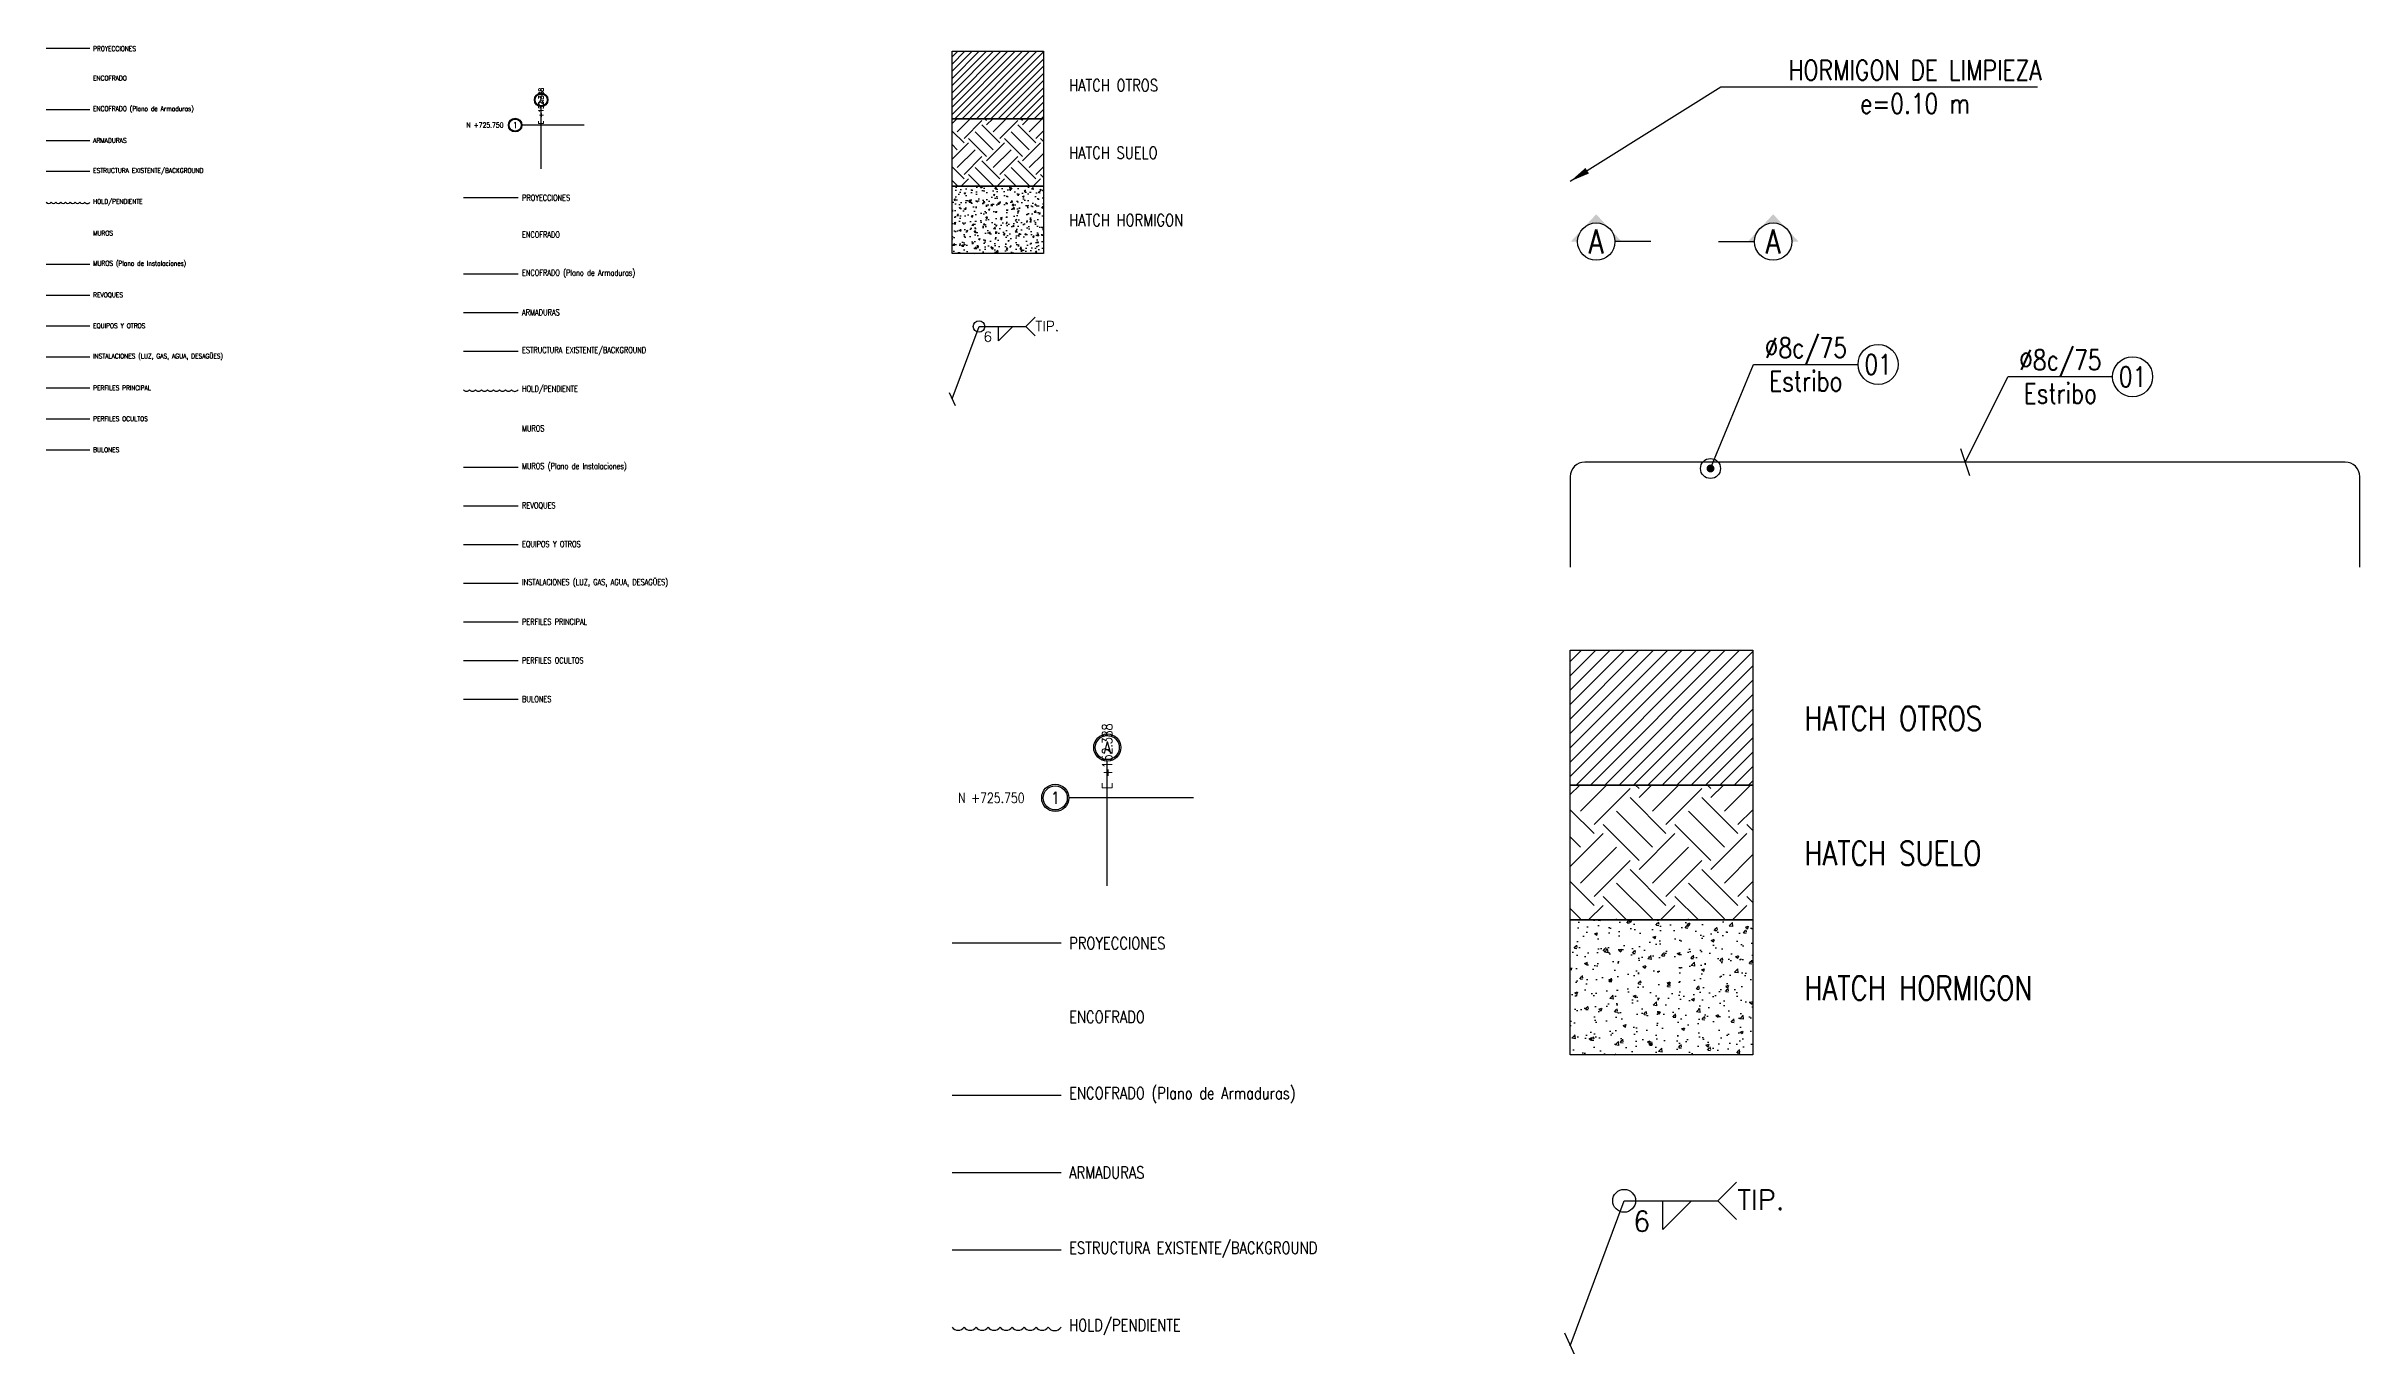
# Model space of a CAD drawing. Header units: millimetres. Extents: x -725228 to 10849, y -8846583 to 5995.
# Drawn here: x -858.85 to -829.95, y 903.06 to 919.29 of the extents above; entities that cross this region are included whole.
import ezdxf

# ---------------------------------------------------------------- set-up
doc = ezdxf.new("R2010")
doc.units = ezdxf.units.MM
doc.linetypes.add('CENTER', pattern=[50.8, 31.75, -6.35, 6.35, -6.35])
doc.linetypes.add('HIDDEN', pattern=[9.525, 6.35, -3.175])
for name, color, linetype in [('CI-Armaduras', 4, 'Continuous'), ('CI-Auxiliar2', 2, 'Continuous'), ('CI-Encofrados', 2, 'Continuous'), ('CI-Equipamiento', 253, 'Continuous'), ('CI-I.S. Agua Caliente', 6, 'Continuous'), ('CI-Posiciones', 3, 'Continuous'), ('CI-Proyecciones', 1, 'HIDDEN'), ('CI-Revoques', 2, 'Continuous'), ('ES-Perfil-Oculto', 1, 'HIDDEN'), ('ES-Perfiles-f', 2, 'Continuous'), ('ES-Perfiles-g', 4, 'Continuous'), ('GE-Background', 252, 'Continuous'), ('GE-Ejes', 1, 'CENTER'), ('GE-Hatch', 1, 'Continuous'), ('GE-Simbologia', 2, 'Continuous'), ('GE-Textos', 3, 'Continuous'), ('GE-Titulos', 4, 'Continuous'), ('PENDIENTE', 6, 'Continuous')]:
    doc.layers.add(name, color=color, linetype=linetype)
doc.styles.add('Romans', font='romans.shx', dxfattribs={"width": 0.8})
doc.styles.add('Romans PF', font='romans.shx', dxfattribs={"width": 0.8})
doc.styles.add('T2', font='ROMANS.shx', dxfattribs={"width": 0.8})
doc.dimstyles.new('1-100', dxfattribs={"dimscale": 100, "dimtxt": 2.2, "dimasz": 1.5, "dimexe": 1, "dimexo": 0, "dimgap": 1, "dimtad": 1, "dimdec": 0, "dimzin": 9, "dimdsep": 46, "dimtxsty": 'T2', "dimblk": 'ARCHTICK', "dimcen": 0, "dimdle": 1, "dimclrd": 256, "dimclre": 256, "dimclrt": 2, "dimadec": 0, "dimazin": 0, "dimtfac": 0.666667, "dimtdec": 0, "dimtmove": 0, "dimatfit": 3, "dimldrblk": 'OBLIQUE', "dimfxl": 1, "dimtolj": 1, "dimtzin": 0, "dimlwd": -1, "dimlwe": -1, "dimarcsym": 0})
doc.dimstyles.new('1-25', dxfattribs={"dimscale": 25, "dimtxt": 2.5, "dimasz": 2.5, "dimexe": 1.25, "dimexo": 1.25, "dimgap": 1.25, "dimtad": 1, "dimdec": 0, "dimzin": 12, "dimtxsty": 'Romans PF', "dimcen": 0, "dimclrd": 2, "dimclre": 2, "dimclrt": 3, "dimadec": 0, "dimazin": 3, "dimtfac": 1, "dimtdec": 0, "dimtmove": 0, "dimatfit": 3, "dimfxl": 1, "dimlwd": -1, "dimlwe": -1, "dimarcsym": 0})
doc.dimstyles.new('COTAS REPLANTEO', dxfattribs={"dimscale": 0.1, "dimtxt": 2.5, "dimasz": 2.5, "dimexe": 1.25, "dimexo": 1.25, "dimgap": 1.25, "dimtad": 1, "dimjust": 1, "dimzin": 1, "dimtxsty": 'Romans PF', "dimcen": 0, "dimse2": 1, "dimsd2": 1, "dimclrd": 2, "dimclre": 1, "dimclrt": 3, "dimadec": 0, "dimazin": 3, "dimtfac": 1, "dimtmove": 0, "dimatfit": 3, "dimfxl": 1, "dimlwd": -1, "dimlwe": -1, "dimarcsym": 0})

# ---------------------------------------------------------------- blocks, each defined once
blk = doc.blocks.new('_ArchTick')
at = {"color": 0, "linetype": 'ByBlock', "const_width": 0.15}
blk.add_lwpolyline([(-0.5, -0.5), (0.5, 0.5)], dxfattribs=at)

msp = doc.modelspace()

# ---------------------------------------------------------------- hatches: boundary and pattern name
at = {"layer": 'GE-Hatch'}
h = msp.add_hatch(dxfattribs=at)
h.set_pattern_fill('ANSI31', color=256, scale=0.02, style=0)
h.set_pattern_definition([(45, (-24.34431, 808.13103), (-0.0449012806, 0.0449012806), [])])
h.paths.add_polyline_path([(-846.393, 919.228), (-847.533, 919.228), (-847.533, 918.386), (-846.393, 918.386)])
h = msp.add_hatch(dxfattribs=at)
h.set_pattern_fill('EARTH', color=256, scale=0.05, angle=45, style=0)
h.set_pattern_definition([(45, (-24.3443, 808.13103), (3e-17, 0.4490128), [0.3175, -0.3175]), (45, (-24.4285, 808.21522), (3e-17, 0.4490128), [0.3175, -0.3175]), (45, (-24.5127, 808.2994), (3e-17, 0.4490128), [0.3175, -0.3175]), (135, (-24.5127, 808.35553), (-0.4490128, 3e-17), [0.3175, -0.3175]), (135, (-24.4285, 808.43972), (-0.4490128, 3e-17), [0.3175, -0.3175]), (135, (-24.3443, 808.5239), (-0.4490128, 3e-17), [0.3175, -0.3175])])
h.paths.add_polyline_path([(-846.393, 918.386), (-847.533, 918.386), (-847.533, 917.544), (-846.393, 917.544)])
h = msp.add_hatch(dxfattribs=at)
h.set_pattern_fill('AR-CONC', color=256, scale=0.001, style=0)
h.set_pattern_definition([(50, (-24.3443, 808.13103), (0.18218467, -0.015939086), [0.01905, -0.20955]), (355, (-24.3443, 808.13103), (-0.035242826, 0.191056643), [0.01524, -0.16764]), (100.451, (-24.32912, 808.1297), (0.1469425, 0.175116688), [0.01619, -0.17809]), (46.1842, (-24.3443, 808.18183), (0.27107904, -0.04204233), [0.028575, -0.314325]), (96.6356, (-24.32172, 808.17832), (0.237404234, 0.24742556), [0.024285, -0.267135]), (351.184, (-24.3443, 808.18183), (0.23740461, 0.24742512), [0.02286, -0.25146]), (21, (-24.3189, 808.16913), (0.15161488, -0.102265519), [0.01905, -0.20955]), (326, (-24.3189, 808.16913), (0.06180203, 0.184187966), [0.01524, -0.16764]), (71.4514, (-24.30627, 808.1606), (0.21341649, 0.081922858), [0.01619, -0.17809]), (37.5, (-24.34431, 808.13103), (0.003088603, 0.084555039), [0, -0.165608, 0, -0.17018, 0, -0.168275]), (7.5, (-24.34431, 808.13103), (0.066819663, 0.100180575), [0, -0.097028, 0, -0.161798, 0, -0.064135]), (327.5, (-24.40095, 808.13103), (0.135590595, -0.005728744), [0, -0.0635, 0, -0.19812, 0, -0.26289]), (317.5, (-24.42635, 808.13103), (0.148129181, 0.025426491), [0, -0.08255, 0, -0.131572, 0, -0.18669])])
h.paths.add_polyline_path([(-846.393, 917.544), (-847.533, 917.544), (-847.533, 916.702), (-846.393, 916.702)])
h = msp.add_hatch(dxfattribs=at)
h.set_pattern_fill('ANSI31', color=256, scale=0.04, style=0)
h.set_pattern_definition([(45, (806.5691, 689.55203), (-0.089802561, 0.089802561), [])])
h.paths.add_polyline_path([(-837.529, 911.746), (-839.809, 911.746), (-839.809, 910.062), (-837.529, 910.062)])
h = msp.add_hatch(dxfattribs=at)
h.set_pattern_fill('EARTH', color=256, scale=0.1, angle=45, style=0)
h.set_pattern_definition([(45, (806.5691, 689.552), (6e-17, 0.8980256), [0.635, -0.635]), (45, (806.4007, 689.7204), (6e-17, 0.8980256), [0.635, -0.635]), (45, (806.23234, 689.8888), (6e-17, 0.8980256), [0.635, -0.635]), (135, (806.23234, 690.00104), (-0.8980256, 6e-17), [0.635, -0.635]), (135, (806.4007, 690.1694), (-0.8980256, 6e-17), [0.635, -0.635]), (135, (806.5691, 690.3378), (-0.8980256, 6e-17), [0.635, -0.635])])
h.paths.add_polyline_path([(-837.529, 910.062), (-839.809, 910.062), (-839.809, 908.378), (-837.529, 908.378)])
h = msp.add_hatch(dxfattribs=at)
h.set_pattern_fill('AR-CONC', color=256, scale=0.002, style=0)
h.set_pattern_definition([(50, (806.5691, 689.55203), (0.36436934, -0.03187817), [0.0381, -0.4191]), (355, (806.5691, 689.55203), (-0.07048565, 0.382113286), [0.03048, -0.33528]), (100.451, (806.59947, 689.54937), (0.293885, 0.350233376), [0.03238, -0.35618]), (46.1842, (806.5691, 689.65363), (0.54215808, -0.08408466), [0.05715, -0.62865]), (96.6356, (806.6143, 689.6466), (0.47480847, 0.49485111), [0.04857, -0.53427]), (351.184, (806.5691, 689.6536), (0.47480921, 0.49485024), [0.04572, -0.50292]), (21, (806.6199, 689.62823), (0.30322976, -0.204531037), [0.0381, -0.4191]), (326, (806.6199, 689.62823), (0.12360406, 0.36837593), [0.03048, -0.33528]), (71.4514, (806.64517, 689.6112), (0.42683298, 0.163845715), [0.03238, -0.35618]), (37.5, (806.5691, 689.55203), (0.006177207, 0.169110078), [0, -0.331216, 0, -0.34036, 0, -0.33655]), (7.5, (806.5691, 689.55203), (0.133639325, 0.20036115), [0, -0.194056, 0, -0.323596, 0, -0.12827]), (327.5, (806.45582, 689.55203), (0.27118119, -0.011457488), [0, -0.127, 0, -0.39624, 0, -0.52578]), (317.5, (806.40502, 689.55203), (0.296258363, 0.050852982), [0, -0.1651, 0, -0.263144, 0, -0.37338])])
h.paths.add_polyline_path([(-837.529, 908.378), (-839.809, 908.378), (-839.809, 906.694), (-837.529, 906.694)])
at = {"layer": 'GE-Simbologia'}
h = msp.add_hatch(color=256, dxfattribs=at)
h.paths.add_polyline_path([(-839.321, 917.015), (-839.485, 917.193), (-839.65, 917.015, -0.198912), (-839.485, 917.083, -0.198912)])
h.paths.add_polyline_path([(-839.252, 916.851), (-839.168, 916.851), (-839.308, 917.002, -0.178598)])
h.paths.add_polyline_path([(-839.718, 916.851, -0.178598), (-839.662, 917.002), (-839.802, 916.851)])
h = msp.add_hatch(color=256, dxfattribs=at)
h.paths.add_polyline_path([(-837.438, 917.015), (-837.274, 917.193), (-837.109, 917.015, 0.198912), (-837.274, 917.083, 0.198912)])
h.paths.add_polyline_path([(-837.506, 916.851), (-837.59, 916.851), (-837.451, 917.002, 0.178598)])
h.paths.add_polyline_path([(-837.041, 916.851, 0.178598), (-837.097, 917.002), (-836.957, 916.851)])

# ---------------------------------------------------------------- linework, layer by layer
at = {"layer": 'CI-Armaduras'}
for p, q in [((-858.851, 918.115), (-858.306, 918.115)), ((-853.638, 915.967), (-852.957, 915.967)), ((-847.533, 905.223), (-846.171, 905.223))]:
    msp.add_line(p, q, dxfattribs=at)
msp.add_lwpolyline([(-829.945, 912.783), (-829.945, 913.917, 0.414214), (-830.125, 914.097), (-839.629, 914.097, 0.414214), (-839.809, 913.917), (-839.809, 912.783)], format="xyb", dxfattribs=at)
at = {"layer": 'CI-Armaduras', "const_width": 0.05}
msp.add_lwpolyline([(-838.082, 914.017, 1), (-838.032, 914.017, 1)], format="xyb", close=True, dxfattribs=at)
at = {"layer": 'CI-Auxiliar2'}
for points in [[(-847.533, 919.228), (-846.393, 919.228), (-846.393, 918.386), (-847.533, 918.386)], [(-847.533, 918.386), (-846.393, 918.386), (-846.393, 917.544), (-847.533, 917.544)], [(-847.533, 917.544), (-846.393, 917.544), (-846.393, 916.702), (-847.533, 916.702)], [(-839.809, 911.746), (-837.529, 911.746), (-837.529, 910.062), (-839.809, 910.062)], [(-839.809, 910.062), (-837.529, 910.062), (-837.529, 908.378), (-839.809, 908.378)], [(-839.809, 908.378), (-837.529, 908.378), (-837.529, 906.694), (-839.809, 906.694)]]:
    msp.add_lwpolyline(points, close=True, dxfattribs=at)
at = {"layer": 'CI-Encofrados'}
for p, q in [((-858.851, 918.502), (-858.306, 918.502)), ((-853.638, 916.45), (-852.957, 916.45)), ((-847.533, 906.189), (-846.171, 906.189))]:
    msp.add_line(p, q, dxfattribs=at)
at = {"layer": 'CI-Equipamiento'}
for p, q in [((-858.851, 915.797), (-858.306, 915.797)), ((-853.638, 913.069), (-852.957, 913.069))]:
    msp.add_line(p, q, dxfattribs=at)
at = {"layer": 'CI-I.S. Agua Caliente'}
for p, q in [((-858.851, 915.411), (-858.306, 915.411)), ((-853.638, 912.586), (-852.957, 912.586))]:
    msp.add_line(p, q, dxfattribs=at)
at = {"layer": 'CI-Posiciones'}
for centre in [(-835.963, 915.317), (-832.783, 915.163)]:
    msp.add_circle(centre, 0.25, dxfattribs=at)
at = {"layer": 'CI-Proyecciones', "ltscale": 20}
msp.add_line((-858.306, 919.261), (-858.851, 919.261), dxfattribs=at)
at = {"layer": 'CI-Proyecciones', "ltscale": 25}
msp.add_line((-852.957, 917.398), (-853.638, 917.398), dxfattribs=at)
at = {"layer": 'CI-Proyecciones', "ltscale": 50}
msp.add_line((-846.171, 908.087), (-847.533, 908.087), dxfattribs=at)
at = {"layer": 'CI-Revoques'}
for p, q in [((-858.851, 916.57), (-858.306, 916.57)), ((-858.851, 916.183), (-858.306, 916.183)), ((-853.638, 914.035), (-852.957, 914.035)), ((-853.638, 913.552), (-852.957, 913.552))]:
    msp.add_line(p, q, dxfattribs=at)
at = {"layer": 'ES-Perfil-Oculto', "ltscale": 20}
msp.add_line((-858.851, 914.638), (-858.306, 914.638), dxfattribs=at)
at = {"layer": 'ES-Perfil-Oculto', "ltscale": 25}
msp.add_line((-853.638, 911.62), (-852.957, 911.62), dxfattribs=at)
at = {"layer": 'ES-Perfiles-f'}
for p, q in [((-858.851, 914.251), (-858.306, 914.251)), ((-853.638, 911.137), (-852.957, 911.137))]:
    msp.add_line(p, q, dxfattribs=at)
at = {"layer": 'ES-Perfiles-g'}
for p, q in [((-858.851, 915.024), (-858.306, 915.024)), ((-853.638, 912.103), (-852.957, 912.103))]:
    msp.add_line(p, q, dxfattribs=at)
at = {"layer": 'GE-Background'}
for p, q in [((-858.851, 917.729), (-858.306, 917.729)), ((-853.638, 915.484), (-852.957, 915.484)), ((-847.533, 904.257), (-846.171, 904.257))]:
    msp.add_line(p, q, dxfattribs=at)
at = {"layer": 'GE-Ejes', "ltscale": 250}
for p, q in [((-852.668, 917.758), (-852.668, 918.536)), ((-852.131, 918.306), (-852.908, 918.306))]:
    msp.add_line(p, q, dxfattribs=at)
at = {"layer": 'GE-Ejes', "ltscale": 500}
for p, q in [((-845.594, 908.806), (-845.594, 910.361)), ((-844.519, 909.902), (-846.074, 909.902))]:
    msp.add_line(p, q, dxfattribs=at)
at = {"layer": 'GE-Ejes', "color": 3, "linetype": 'ByBlock'}
for centre, radius in [((-852.668, 918.621), 0.085), ((-852.668, 918.621), 0.075), ((-852.993, 918.306), 0.085), ((-852.993, 918.306), 0.075), ((-845.594, 910.531), 0.17), ((-845.594, 910.531), 0.15), ((-846.244, 909.902), 0.17), ((-846.244, 909.902), 0.15)]:
    msp.add_circle(centre, radius, dxfattribs=at)
at = {"layer": 'GE-Simbologia'}
for p, q in [((-838.802, 916.851), (-839.252, 916.851)), ((-837.957, 916.851), (-837.506, 916.851)), ((-846.955, 915.61), (-846.955, 915.79)), ((-846.775, 915.79), (-846.955, 915.61)), ((-846.611, 915.79), (-846.495, 915.906)), ((-846.611, 915.79), (-846.495, 915.673)), ((-837.965, 904.87), (-837.732, 905.103)), ((-838.653, 904.51), (-838.653, 904.87)), ((-838.293, 904.87), (-838.653, 904.51)), ((-837.965, 904.87), (-837.732, 904.637))]:
    msp.add_line(p, q, dxfattribs=at)
for centre, radius in [((-839.485, 916.851), 0.233), ((-837.274, 916.851), 0.233), ((-847.197, 915.79), 0.0717), ((-839.136, 904.87), 0.143)]:
    msp.add_circle(centre, radius, dxfattribs=at)
at = {"layer": 'PENDIENTE'}
for points in [[(-858.851, 917.343, 0.520567), (-858.791, 917.343, 0.520567), (-858.731, 917.343, 0.520567), (-858.671, 917.343, 0.520567), (-858.611, 917.343, 0.520567), (-858.551, 917.343, 0.520567), (-858.491, 917.343, 0.520567), (-858.431, 917.343, 0.520567), (-858.371, 917.343, 0.520567), (-858.306, 917.343, 0.520567)], [(-853.638, 915.001, 0.520567), (-853.563, 915.001, 0.520567), (-853.488, 915.001, 0.520567), (-853.413, 915.001, 0.520567), (-853.338, 915.001, 0.520567), (-853.263, 915.001, 0.520567), (-853.188, 915.001, 0.520567), (-853.113, 915.001, 0.520567), (-853.038, 915.001, 0.520567), (-852.957, 915.001, 0.520567)], [(-847.533, 903.291, 0.520567), (-847.383, 903.291, 0.520567), (-847.233, 903.291, 0.520567), (-847.083, 903.291, 0.520567), (-846.933, 903.291, 0.520567), (-846.783, 903.291, 0.520567), (-846.633, 903.291, 0.520567), (-846.483, 903.291, 0.520567), (-846.333, 903.291, 0.520567), (-846.171, 903.291, 0.520567)]]:
    msp.add_lwpolyline(points, format="xyb", dxfattribs=at)

# ---------------------------------------------------------------- texts
at = {"layer": 'CI-Posiciones', "style": 'Romans'}
for s, height, p in [('TIP.', 0.125, (-846.491, 915.733)), ('6', 0.125, (-847.141, 915.6)), ('TIP.', 0.25, (-837.724, 904.757)), ('6', 0.25, (-839.024, 904.489))]:
    msp.add_text(s, height=height, dxfattribs=at).set_placement(p)
at = {"layer": 'CI-Posiciones', "char_height": 0.25, "attachment_point": 5, "style": 'Romans'}
for s, insert, width in [('%%C8c/75\\PEstribo', (-836.866, 915.317), 2.42513), ('%%C8c/75\\PEstribo', (-833.686, 915.164), 2.42513), ('01', (-835.963, 915.317), 0.26667), ('01', (-832.783, 915.163), 0.26667)]:
    msp.add_mtext(s, dxfattribs=dict(at, insert=insert, width=width))
at = {"layer": 'GE-Ejes', "color": 2, "attachment_point": 6, "rotation": 90, "style": 'Romans'}
for insert, char_height in [((-852.668, 918.771), 0.0625), ((-845.594, 910.831), 0.125)]:
    msp.add_mtext('E +152.388', dxfattribs=dict(at, insert=insert, char_height=char_height))
at = {"layer": 'GE-Ejes', "color": 3, "attachment_point": 5, "style": 'Romans'}
for s, insert, char_height, width in [('A', (-852.668, 918.621), 0.075, 0.06667), ('1', (-852.993, 918.306), 0.075, 0.06667), ('A', (-845.594, 910.531), 0.15, 0.13333), ('1', (-846.244, 909.902), 0.15, 0.13333)]:
    msp.add_mtext(s, dxfattribs=dict(at, insert=insert, char_height=char_height, width=width))
at = {"layer": 'GE-Ejes', "color": 2, "attachment_point": 4, "style": 'Romans'}
for s, insert, char_height in [('\\pi-0.45714;N +725.750', (-853.143, 918.306), 0.0625), ('\\pi-0.91429;N +725.750', (-846.544, 909.902), 0.125)]:
    msp.add_mtext(s, dxfattribs=dict(at, insert=insert, char_height=char_height))
at = {"layer": 'GE-Textos', "insert": (-835.95, 918.784), "char_height": 0.25, "attachment_point": 5, "style": 'Romans'}
msp.add_mtext('\\pi0.8952;HORMIGON DE LIMPIEZA\\Pe=0.10 m ', dxfattribs=at)
at = {"layer": 'GE-Textos', "char_height": 0.3, "width": 2.91015, "attachment_point": 5, "style": 'Romans'}
for insert in [(-839.485, 916.851), (-837.274, 916.851)]:
    msp.add_mtext('A', dxfattribs=dict(at, insert=insert))
at = {"layer": 'GE-Titulos', "attachment_point": 4, "line_spacing_factor": 1.200001, "style": 'Romans PF'}
for s, insert, char_height, width in [('{\\H0.75x;PROYECCIONES}', (-858.266, 919.261), 0.08, 5.70845), ('{\\H0.75x;ENCOFRADO}', (-858.266, 918.893), 0.08, 5.70845), ('{\\H0.75x;HATCH OTROS}', (-846.071, 918.803), 0.2, 14.27112), ('{\\H0.75x;ENCOFRADO (Plano de Armaduras)}', (-858.266, 918.502), 0.08, 5.70845), ('{\\H0.75x;ARMADURAS}', (-858.266, 918.115), 0.08, 5.70845), ('{\\H0.75x;ESTRUCTURA EXISTENTE/BACKGROUND}', (-858.266, 917.729), 0.08, 5.70845), ('{\\H0.75x;HATCH SUELO}', (-846.071, 917.961), 0.2, 14.27112), ('{\\H0.75x;HOLD/PENDIENTE}', (-858.266, 917.343), 0.08, 5.70845), ('{\\H0.75x;PROYECCIONES}', (-852.907, 917.398), 0.1, 7.13556), ('{\\H0.75x;MUROS}', (-858.266, 916.956), 0.08, 5.70845), ('{\\H0.75x;ENCOFRADO}', (-852.907, 916.938), 0.1, 7.13556), ('{\\H0.75x;HATCH HORMIGON}', (-846.071, 917.119), 0.2, 14.27112), ('{\\H0.75x;MUROS (Plano de Instalaciones)}', (-858.266, 916.57), 0.08, 5.70845), ('{\\H0.75x;ENCOFRADO (Plano de Armaduras)}', (-852.907, 916.45), 0.1, 7.13556), ('{\\H0.75x;REVOQUES}', (-858.266, 916.183), 0.08, 5.70845), ('{\\H0.75x;EQUIPOS Y OTROS}', (-858.266, 915.797), 0.08, 5.70845), ('{\\H0.75x;ARMADURAS}', (-852.907, 915.967), 0.1, 7.13556), ('{\\H0.75x;ESTRUCTURA EXISTENTE/BACKGROUND}', (-852.907, 915.484), 0.1, 7.13556), ('{\\H0.75x;INSTALACIONES (LUZ, GAS, AGUA, DESAGÜES)}', (-858.266, 915.411), 0.08, 5.70845), ('{\\H0.75x;PERFILES PRINCIPAL}', (-858.266, 915.024), 0.08, 5.70845), ('{\\H0.75x;HOLD/PENDIENTE}', (-852.907, 915.001), 0.1, 7.13556), ('{\\H0.75x;PERFILES OCULTOS}', (-858.266, 914.638), 0.08, 5.70845), ('{\\H0.75x;MUROS}', (-852.907, 914.518), 0.1, 7.13556), ('{\\H0.75x;BULONES}', (-858.266, 914.251), 0.08, 5.70845), ('{\\H0.75x;MUROS (Plano de Instalaciones)}', (-852.907, 914.035), 0.1, 7.13556), ('{\\H0.75x;REVOQUES}', (-852.907, 913.552), 0.1, 7.13556), ('{\\H0.75x;EQUIPOS Y OTROS}', (-852.907, 913.069), 0.1, 7.13556), ('{\\H0.75x;INSTALACIONES (LUZ, GAS, AGUA, DESAGÜES)}', (-852.907, 912.586), 0.1, 7.13556), ('{\\H0.75x;PERFILES PRINCIPAL}', (-852.907, 912.103), 0.1, 7.13556), ('{\\H0.75x;PERFILES OCULTOS}', (-852.907, 911.62), 0.1, 7.13556), ('{\\H0.75x;BULONES}', (-852.907, 911.137), 0.1, 7.13556), ('{\\H0.75x;HATCH OTROS}', (-836.883, 910.895), 0.4, 28.54223), ('{\\H0.75x;HATCH SUELO}', (-836.883, 909.211), 0.4, 28.54223), ('{\\H0.75x;PROYECCIONES}', (-846.071, 908.087), 0.2, 14.27112), ('{\\H0.75x;HATCH HORMIGON}', (-836.883, 907.527), 0.4, 28.54223), ('{\\H0.75x;ENCOFRADO}', (-846.071, 907.166), 0.2, 14.27112), ('{\\H0.75x;ENCOFRADO (Plano de Armaduras)}', (-846.071, 906.189), 0.2, 14.27112), ('{\\H0.75x;ARMADURAS}', (-846.071, 905.223), 0.2, 14.27112), ('{\\H0.75x;ESTRUCTURA EXISTENTE/BACKGROUND}', (-846.071, 904.257), 0.2, 14.27112), ('{\\H0.75x;HOLD/PENDIENTE}', (-846.071, 903.291), 0.2, 14.27112)]:
    msp.add_mtext(s, dxfattribs=dict(at, insert=insert, char_height=char_height, width=width))

# ---------------------------------------------------------------- leaders
at = {"layer": 'GE-Simbologia'}
msp.add_leader([(-839.809, 917.604), (-837.927, 918.784), (-833.973, 918.784)], dimstyle='COTAS REPLANTEO', override={"dimscale": 0.1, "dimtxt": 2, "dimexe": 0.5, "dimexo": 1, "dimgap": 0.5, "dimzin": 0, "dimdsep": 46}, dxfattribs=at)
at = {"layer": 'GE-Simbologia', "color": 1}
for points, override in [([(-847.533, 914.885), (-847.197, 915.79), (-846.611, 915.79)], {"dimscale": 0.05, "dimasz": 2.5, "dimtad": 0}), ([(-839.809, 903.06), (-839.136, 904.87), (-837.965, 904.87)], {"dimscale": 0.1, "dimasz": 2.5, "dimtad": 0})]:
    msp.add_leader(points, dimstyle='1-100', override=override, dxfattribs=at)
at = {"layer": 'GE-Simbologia', "ltscale": 0.2}
for points, override in [([(-838.057, 914.017), (-837.518, 915.317), (-836.213, 915.317)], {"dimscale": 0.1, "dimasz": 2.5, "dimgap": 1.25, "dimtad": 0, "dimldrblk": 'Origin'}), ([(-834.877, 914.097), (-834.338, 915.164), (-833.033, 915.164)], {"dimscale": 0.1, "dimasz": 2.5, "dimgap": 1.25, "dimtad": 0, "dimldrblk": 'Oblique'})]:
    msp.add_leader(points, dimstyle='1-25', override=override, dxfattribs=at)

doc.saveas('drawing.dxf')
